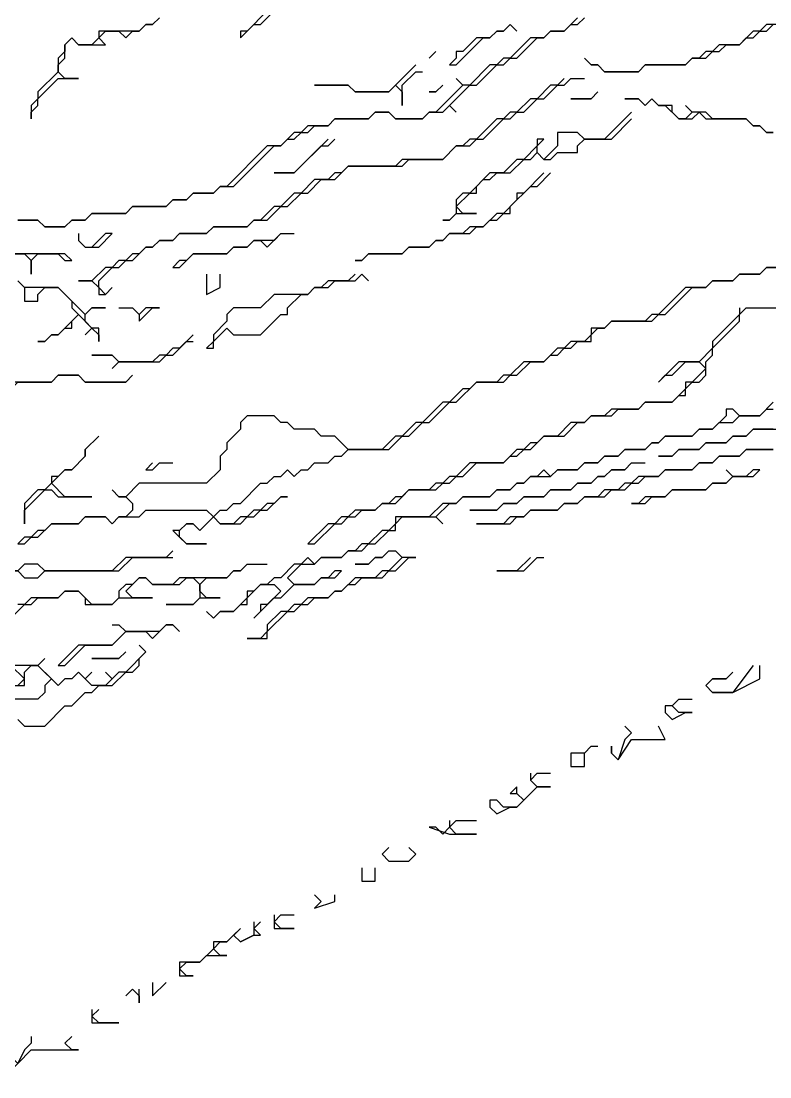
# Model space of a CAD drawing. Header units: metres. Extents: x 76363 to 76886, y 81203 to 81673.
# Drawn here: x 76617.2 to 76661.6, y 81259 to 81321.6 of the extents above; entities that cross this region are included whole.
import ezdxf

# ---------------------------------------------------------------- set-up
doc = ezdxf.new("R2010")
doc.units = ezdxf.units.M

msp = doc.modelspace()

# ---------------------------------------------------------------- linework, layer by layer
for points in [[(76631.8, 81322.2, 200.215), (76630.6, 81321, 200.155), (76630.2, 81321, 200.17), (76630.2, 81320.6, 200.15), (76631, 81321.4, 200.15), (76631.4, 81321.4, 200.11), (76632.6, 81322.6, 200.27)], [(76650.2, 81321.8, 199.99), (76649.4, 81321, 199.88), (76648.6, 81321, 199.955), (76648.2, 81320.6, 199.93), (76647.4, 81320.6, 200.1), (76646.2, 81319.4, 200.655), (76645.8, 81319.4, 200.697), (76645.4, 81319, 200.79), (76645, 81319, 200.72), (76643.8, 81317.8, 200.938), (76643.4, 81317.8, 200.94), (76643, 81318.2, 200.64), (76643.4, 81317.8, 200.94), (76641.8, 81316.2, 201.04), (76641.4, 81316.2, 200.995), (76641, 81315.8, 200.9), (76639.4, 81315.8, 200.567), (76639, 81316.2, 200.567), (76638.2, 81316.2, 200.58), (76637.8, 81315.8, 200.64), (76635.8, 81315.8, 200.6), (76635.4, 81315.4, 200.44), (76634.2, 81315.4, 200.37), (76633.8, 81315, 200.43), (76633.4, 81315, 200.43), (76632.6, 81314.2, 200.47), (76631.8, 81314.2, 200.48), (76629.4, 81311.8, 200.3), (76629, 81311.8, 200.305), (76628.6, 81311.4, 200.29), (76627.4, 81311.4, 200.29), (76627, 81311, 200.275), (76626.2, 81311, 200.395), (76625.8, 81310.6, 200.34), (76623.8, 81310.6, 200.42), (76623.4, 81310.2, 200.49), (76621.4, 81310.2, 200.375), (76621, 81309.8, 200.25), (76620.2, 81309.8, 200.247), (76619.8, 81309.4, 200.31), (76618.6, 81309.4, 200.21), (76618.2, 81309.8, 200.175), (76617, 81309.8, 200.03)], [(76617, 81309.8, 200.03), (76618.2, 81309.8, 200.175), (76618.6, 81309.4, 200.21), (76619.8, 81309.4, 200.31), (76620.2, 81309.8, 200.247), (76621, 81309.8, 200.25), (76621.4, 81310.2, 200.375), (76623.4, 81310.2, 200.49), (76623.8, 81310.6, 200.42), (76625.8, 81310.6, 200.34), (76626.2, 81311, 200.395), (76627, 81311, 200.275), (76627.4, 81311.4, 200.29), (76628.6, 81311.4, 200.29), (76629, 81311.8, 200.305), (76629.8, 81311.8, 200.335), (76632.2, 81314.2, 200.48), (76632.6, 81314.2, 200.47), (76633, 81314.6, 200.51), (76633.4, 81314.6, 200.415), (76633.8, 81315, 200.43), (76634.2, 81315, 200.35), (76634.6, 81315.4, 200.365), (76635.4, 81315.4, 200.44), (76635.8, 81315.8, 200.6), (76637.8, 81315.8, 200.64), (76638.2, 81316.2, 200.58), (76639, 81316.2, 200.567), (76639.4, 81315.8, 200.567), (76641, 81315.8, 200.9), (76641.4, 81316.2, 200.995), (76642.2, 81316.2, 200.95), (76642.6, 81316.6, 200.96), (76643, 81316.2, 200.326), (76642.6, 81316.6, 200.96), (76643.8, 81317.8, 200.938), (76644.2, 81317.8, 200.743), (76645.4, 81319, 200.79), (76645.8, 81319, 200.71), (76646.2, 81319.4, 200.655), (76646.6, 81319.4, 200.43), (76647.8, 81320.6, 200.05), (76648.2, 81320.6, 199.93), (76648.6, 81321, 199.955), (76649.4, 81321, 199.88), (76649.8, 81321.4, 199.935), (76650.2, 81321.4, 199.89), (76650.6, 81321.8, 199.98)], [(76625.4, 81321.8, 200.7), (76625, 81321.4, 200.437), (76624.6, 81321.4, 200.56), (76624.2, 81321, 200.38), (76621.8, 81321, 200.963), (76621.8, 81320.6, 200.79), (76621.4, 81320.2, 200.71), (76620.6, 81320.2, 200.777), (76620.2, 81320.6, 201.14), (76619.8, 81320.2, 200.94), (76619.8, 81319.8, 200.765), (76619.4, 81319.4, 200.8), (76619.4, 81318.6, 200.49), (76618.2, 81317.4, 200.418), (76618.2, 81317, 200.3), (76617.8, 81316.6, 200.3), (76617.8, 81315.8, 200.21), (76617.8, 81316.2, 200.28), (76618.2, 81316.6, 200.25), (76618.2, 81317, 200.3), (76619.4, 81318.2, 200.43), (76620.6, 81318.2, 200.31), (76619.8, 81318.2, 200.353), (76619.4, 81318.6, 200.49), (76619.4, 81319, 200.58), (76619.8, 81319.4, 200.59), (76619.8, 81320.2, 200.94), (76620.2, 81320.6, 201.14), (76620.6, 81320.2, 200.777), (76622.2, 81320.2, 200.55), (76621.8, 81320.6, 200.79), (76622.2, 81321, 200.91), (76623, 81321, 200.77), (76623.4, 81320.6, 200.38), (76623.8, 81321, 200.54), (76624.2, 81321, 200.38), (76624.6, 81321.4, 200.56), (76625, 81321.4, 200.437), (76625.4, 81321.8, 200.7)], [(76646.2, 81321.4, 199.985), (76645.8, 81321, 199.97), (76645.4, 81321, 200), (76645, 81320.6, 200.02), (76644.2, 81320.6, 200.11), (76643.4, 81319.8, 200.11), (76643, 81319.8, 200.08), (76643, 81319.4, 200.157), (76642.6, 81319, 200.27), (76643, 81319, 200.305), (76644.6, 81320.6, 200.1), (76645, 81320.6, 200.02), (76645.4, 81321, 200), (76645.8, 81321, 199.97), (76646.2, 81321.4, 199.985), (76646.6, 81321, 200.075)], [(76663.4, 81321.4, 195.36), (76661.4, 81321.4, 195.828), (76661, 81321, 195.454), (76660.6, 81321, 195.502), (76659.8, 81320.2, 194.674), (76658.6, 81320.2, 194.777), (76658.2, 81319.8, 194.441), (76657.8, 81319.8, 194.61), (76657.4, 81319.4, 194.107), (76657, 81319.4, 194.16), (76656.6, 81319, 193.554), (76654.2, 81319, 193.997), (76653.8, 81318.6, 193.498), (76651.8, 81318.6, 194.13), (76651.4, 81319, 195.172), (76651, 81319, 195.048), (76650.6, 81319.4, 196.26), (76651, 81319, 195.048), (76651.4, 81319, 195.172), (76651.8, 81318.6, 194.13), (76653.8, 81318.6, 193.498), (76654.2, 81319, 193.997), (76656.6, 81319, 193.554), (76657, 81319.4, 194.16), (76657.8, 81319.4, 194.03), (76658.2, 81319.8, 194.441), (76658.6, 81319.8, 194.223), (76659, 81320.2, 194.805), (76659.8, 81320.2, 194.674), (76660.2, 81320.6, 195.207), (76660.6, 81320.6, 194.88), (76661, 81321, 195.454), (76661.4, 81321, 195.146), (76661.8, 81321.4, 195.508)], [(76641.8, 81319.8, 200.155), (76641.4, 81319.4, 200.14)], [(76640.6, 81319, 200.16), (76639, 81317.4, 200.25), (76637, 81317.4, 200.22), (76636.6, 81317.8, 200.24), (76634.6, 81317.8, 200.167), (76636.6, 81317.8, 200.24), (76637, 81317.4, 200.22), (76639, 81317.4, 200.25), (76639.4, 81317.8, 200.23), (76639.8, 81317.4, 200.285), (76639.8, 81316.6, 200.4), (76639.8, 81317.8, 200.22), (76640.6, 81318.6, 200.18), (76641, 81318.6, 200.18)], [(76649.4, 81318.2, 194.289), (76649, 81317.8, 193.874), (76648.6, 81317.8, 194.437), (76647.8, 81317, 193.509), (76647.4, 81317, 194.213), (76646.6, 81316.2, 193.517), (76646.2, 81316.2, 194.199), (76645.8, 81315.8, 193.74), (76645.4, 81315.8, 194.456), (76644.2, 81314.6, 193.909), (76643.8, 81314.6, 194.565), (76643.4, 81314.2, 194.134), (76643, 81314.2, 194.657), (76642.2, 81313.4, 193.728), (76639.8, 81313.4, 194.785), (76639.4, 81313, 194.118), (76636.6, 81313, 195.314), (76636.2, 81312.6, 194.03), (76635.8, 81312.6, 194.765), (76635.4, 81312.2, 194.365), (76634.6, 81312.2, 195.218), (76633.8, 81311.4, 194.161), (76633.4, 81311.4, 195.19), (76632.6, 81310.6, 194.11), (76632.2, 81310.6, 194.647), (76631.4, 81309.8, 193.938), (76631, 81309.8, 194.492), (76630.6, 81309.4, 193.698), (76628.6, 81309.4, 195.234), (76628.2, 81309, 194.417), (76626.6, 81309, 195.823), (76626.2, 81308.6, 194.89), (76625.4, 81308.6, 195.67), (76625, 81308.2, 195.094), (76624.6, 81308.2, 195.531), (76624.2, 81307.8, 194.9), (76623.8, 81307.8, 195.282), (76623.4, 81307.4, 195.007), (76623, 81307.4, 195.349), (76622.6, 81307, 195.045), (76622.2, 81307, 195.352), (76621.4, 81306.2, 194.15), (76620.6, 81306.2, 194.048), (76621.4, 81306.2, 194.15), (76621.8, 81305.8, 193.56), (76621.8, 81305.4, 193.27), (76622.2, 81305.4, 193.437), (76622.6, 81305.8, 193.707), (76622.2, 81305.4, 193.437), (76621.8, 81305.8, 193.56), (76621.8, 81306.2, 193.9), (76622.6, 81307, 195.045), (76623, 81307, 194.637), (76623.4, 81307.4, 195.007), (76623.8, 81307.4, 194.568), (76624.6, 81308.2, 195.531), (76625, 81308.2, 195.094), (76625.4, 81308.6, 195.67), (76626.2, 81308.6, 194.89), (76626.6, 81309, 195.823), (76628.2, 81309, 194.417), (76628.6, 81309.4, 195.234), (76630.6, 81309.4, 193.698), (76631, 81309.8, 194.492), (76631.8, 81309.8, 193.45), (76632.6, 81310.6, 194.11), (76633, 81310.6, 193.712), (76633.8, 81311.4, 194.161), (76634.2, 81311.4, 194.065), (76635, 81312.2, 194.884), (76635.8, 81312.2, 193.908), (76636.6, 81313, 195.314), (76639.8, 81313, 193.783), (76640.2, 81313.4, 194.205), (76642.2, 81313.4, 193.728), (76643, 81314.2, 194.657), (76643.8, 81314.2, 193.76), (76644.2, 81314.6, 193.909), (76644.6, 81314.6, 193.443), (76645.8, 81315.8, 193.74), (76646.2, 81315.8, 193.388), (76646.6, 81316.2, 193.517), (76647, 81316.2, 193.098), (76647.8, 81317, 193.509), (76648.2, 81317, 192.944), (76649, 81317.8, 193.874), (76649.4, 81317.8, 193.588), (76649.8, 81318.2, 194.137), (76650.6, 81318.2, 193.845)], [(76641.8, 81318.6, 200.278)], [(76642.2, 81317.8, 200.68), (76641.8, 81317.4, 200.82), (76641.4, 81317.4, 200.775), (76641.8, 81317.4, 200.82)], [(76651.4, 81317.4, 193.14), (76651, 81317, 192.91), (76649.8, 81317, 192.95), (76651, 81317, 192.91)], [(76661.8, 81315, 190.76), (76661.4, 81315, 190.783), (76661, 81315.4, 190.93), (76660.6, 81315.4, 190.85), (76660.2, 81315.8, 191.14), (76658.2, 81315.8, 191.145), (76657.8, 81316.2, 191.434), (76657, 81316.2, 191.4), (76656.6, 81316.6, 191.71), (76657, 81316.2, 191.4), (76656.6, 81315.8, 191.23), (76656.2, 81315.8, 191.235), (76655.8, 81316.2, 191.365), (76655.8, 81316.6, 191.62), (76655, 81316.6, 191.437), (76654.6, 81317, 191.715), (76654.2, 81316.6, 191.505), (76653.8, 81317, 191.87), (76653, 81317, 192.086), (76653.8, 81317, 191.87), (76654.2, 81316.6, 191.505), (76654.6, 81317, 191.715), (76655, 81316.6, 191.437), (76655.4, 81316.6, 191.545), (76656.2, 81315.8, 191.235), (76657, 81315.8, 191.27), (76657.4, 81316.2, 191.395), (76657.8, 81315.8, 191.19), (76660.2, 81315.8, 191.14), (76660.6, 81315.4, 190.85), (76661, 81315.4, 190.93), (76661.4, 81315, 190.783), (76661.8, 81315, 190.76)], [(76653.4, 81316.2, 191.485), (76651.8, 81314.6, 191.045), (76650.6, 81314.6, 191.24), (76650.2, 81315, 191.45), (76649, 81315, 191.54), (76649, 81314.2, 191.227), (76648.2, 81313.4, 191.19), (76647.8, 81313.8, 191.44), (76647.8, 81314.2, 191.587), (76648.2, 81314.6, 191.63), (76647.8, 81314.6, 191.865), (76647.8, 81314.2, 191.587), (76647, 81313.4, 191.505), (76646.6, 81313.4, 191.58), (76645.8, 81312.6, 191.424), (76645, 81312.6, 191.703), (76643.8, 81311.4, 191.51), (76643.4, 81311.4, 191.62), (76643, 81311, 191.487), (76643, 81310.2, 191.03), (76642.6, 81309.8, 190.88), (76642.2, 81309.8, 190.98), (76642.6, 81309.8, 190.88), (76643, 81310.2, 191.03), (76644.2, 81310.2, 190.95), (76643.4, 81310.2, 190.99), (76643, 81310.6, 191.165), (76643.8, 81311.4, 191.51), (76644.2, 81311.4, 191.27), (76644.2, 81311.8, 191.485), (76644.6, 81312.2, 191.637), (76645, 81312.2, 191.54), (76645.4, 81312.6, 191.545), (76646.2, 81312.6, 191.275), (76647, 81313.4, 191.505), (76647.4, 81313.4, 191.345), (76647.8, 81313.8, 191.44), (76648.2, 81313.4, 191.19), (76648.6, 81313.4, 191.12), (76649, 81313.8, 190.97), (76650.2, 81313.8, 190.9), (76650.2, 81314.2, 190.99), (76650.6, 81314.6, 191.24), (76652.2, 81314.6, 190.92), (76653.4, 81315.8, 191.253)], [(76635.4, 81314.6, 199.74), (76633.4, 81312.6, 197.891), (76632.2, 81312.6, 199.22), (76633.4, 81312.6, 197.891), (76635, 81314.2, 199.508), (76635.4, 81314.2, 199.286), (76635.8, 81314.6, 199.791)], [(76648.2, 81312.6, 190.925), (76647, 81311.4, 190.81), (76646.6, 81311.4, 190.88), (76646.6, 81311, 190.745), (76645.8, 81310.2, 190.623), (76645.4, 81310.2, 190.715), (76644.6, 81309.4, 190.417), (76643.8, 81309.4, 190.522), (76643.4, 81309, 190.33), (76642.6, 81309, 190.405), (76642.2, 81308.6, 190.1), (76641.8, 81308.6, 190.2), (76641.4, 81308.2, 189.915), (76640.2, 81308.2, 190.075), (76639.8, 81307.8, 189.91), (76637.8, 81307.8, 190.275), (76637.4, 81307.4, 189.99), (76637, 81307.4, 190.12), (76637.4, 81307.4, 189.99), (76637.8, 81307.8, 190.275), (76639.8, 81307.8, 189.91), (76640.2, 81308.2, 190.075), (76641.4, 81308.2, 189.915), (76641.8, 81308.6, 190.2), (76642.2, 81308.6, 190.1), (76642.6, 81309, 190.405), (76643.8, 81309, 190.29), (76644.2, 81309.4, 190.513), (76644.6, 81309.4, 190.417), (76645, 81309.8, 190.51), (76645.4, 81309.8, 190.47), (76645.8, 81310.2, 190.623), (76646.2, 81310.2, 190.6), (76646.2, 81310.6, 190.65), (76647.4, 81311.8, 190.86), (76647.8, 81311.8, 190.817), (76648.6, 81312.6, 190.885)], [(76620.6, 81309, 199.903), (76620.6, 81308.6, 199.425), (76621, 81308.2, 198.613), (76621.8, 81308.2, 198.35), (76622.6, 81309, 199.197), (76622.2, 81309, 198.998), (76621.4, 81308.2, 198.543)], [(76632.6, 81309, 192.483), (76632.2, 81308.6, 192.237), (76631, 81308.6, 192.57), (76630.6, 81308.2, 192.29), (76629.8, 81308.2, 192.74), (76629.4, 81307.8, 192.417), (76627.4, 81307.8, 193.202), (76627, 81307.4, 193.088), (76626.6, 81307.4, 193.24), (76626.2, 81307, 193.07), (76626.6, 81307, 192.87), (76627.4, 81307.8, 193.202), (76629.4, 81307.8, 192.417), (76629.8, 81308.2, 192.74), (76630.6, 81308.2, 192.29), (76631, 81308.6, 192.57), (76631.4, 81308.6, 192.53), (76631.8, 81308.2, 191.986), (76632.6, 81309, 192.483), (76633.4, 81309, 192.373)], [(76615.8, 81308.2, 197.376), (76615.8, 81307.8, 196.137), (76617.4, 81307.8, 195.818), (76617.8, 81307.4, 194.954), (76617.8, 81306.6, 193.775), (76617.8, 81307.4, 194.954), (76618.2, 81307.8, 196.564), (76619.4, 81307.8, 196.502), (76619.8, 81307.4, 195.93), (76620.2, 81307.4, 196.298), (76619.8, 81307.8, 196.868), (76616.2, 81307.8, 195.975)], [(76662.6, 81307, 190.48), (76661.4, 81307, 190.403), (76661, 81306.6, 190.39), (76659.8, 81306.6, 190.47), (76659.4, 81306.2, 190.37), (76658.2, 81306.2, 190.38), (76657.8, 81305.8, 190.445), (76656.6, 81305.8, 190.52), (76655, 81304.2, 190.53), (76654.6, 81304.2, 190.61), (76654.2, 81303.8, 190.6), (76652.2, 81303.8, 190.6), (76651.8, 81303.4, 190.545), (76651, 81303.4, 190.517), (76651, 81303, 190.42), (76650.6, 81302.6, 190.365), (76649.8, 81302.6, 190.32), (76649.4, 81302.2, 190.24), (76649, 81302.2, 190.16), (76648.2, 81301.4, 189.947), (76647, 81301.4, 190.075), (76646.2, 81300.6, 190.017), (76645.8, 81300.6, 190.06), (76645.4, 81300.2, 190.08), (76644.2, 81300.2, 190.125), (76643.8, 81299.8, 190.07), (76643.4, 81299.8, 190), (76642.6, 81299, 189.89), (76642.2, 81299, 189.89), (76641, 81297.8, 189.76), (76640.6, 81297.8, 189.765), (76639.8, 81297, 189.737), (76639.4, 81297, 189.733), (76638.6, 81296.2, 189.665), (76636.6, 81296.2, 189.555), (76635.8, 81297, 189.515), (76635, 81297, 189.52), (76634.6, 81297.4, 189.46), (76633.4, 81297.4, 189.39), (76633, 81297.8, 189.41), (76632.6, 81297.8, 189.41), (76632.2, 81298.2, 189.39), (76630.6, 81298.2, 189.355), (76630.2, 81297.8, 189.34), (76630.2, 81297.4, 189.373), (76629.4, 81296.6, 189.45), (76629.4, 81296.2, 189.54), (76629, 81295.8, 189.56), (76629, 81295, 189.738), (76628.2, 81294.2, 189.76), (76624.2, 81294.2, 189.43), (76623.4, 81293.4, 189.4), (76623, 81293.4, 189.4), (76622.6, 81293.8, 189.42), (76623, 81293.4, 189.4), (76623.4, 81293.4, 189.4), (76623.8, 81293, 189.46), (76623.8, 81292.6, 189.665), (76623.4, 81292.2, 189.615), (76623, 81292.2, 189.65), (76622.6, 81291.8, 189.64), (76622.2, 81292.2, 189.58), (76621, 81292.2, 189.71), (76620.6, 81291.8, 189.8), (76619, 81291.8, 189.96), (76618.6, 81291.4, 189.94), (76618.2, 81291.4, 189.795), (76617.8, 81291, 189.65), (76617.4, 81291, 189.54), (76617, 81290.6, 189.53)], [(76617, 81290.6, 189.53), (76617.4, 81290.6, 189.53), (76617.8, 81291, 189.65), (76618.2, 81291, 189.577), (76619, 81291.8, 189.96), (76620.6, 81291.8, 189.8), (76621, 81292.2, 189.71), (76622.2, 81292.2, 189.58), (76622.6, 81291.8, 189.64), (76623, 81292.2, 189.65), (76624.2, 81292.2, 189.955), (76624.6, 81292.6, 190.05), (76628.2, 81292.6, 190.11), (76628.6, 81292.2, 190.02), (76627.8, 81291.4, 189.56), (76627.4, 81291.8, 189.775), (76627, 81291.8, 189.62), (76626.6, 81291.4, 188.917), (76626.2, 81291.4, 188.626), (76627, 81290.6, 187.41), (76628.2, 81290.6, 187.296), (76627, 81290.6, 187.41), (76626.6, 81291, 188.248), (76626.6, 81291.4, 188.917), (76627, 81291.8, 189.62), (76627.4, 81291.8, 189.775), (76627.8, 81291.4, 189.56), (76628.6, 81292.2, 190.02), (76629, 81291.8, 189.77), (76630.2, 81291.8, 189.587), (76630.6, 81292.2, 189.752), (76631, 81292.2, 189.412), (76631.4, 81292.6, 189.587), (76631.8, 81292.6, 189.295), (76632.6, 81293.4, 189.456), (76633, 81293.4, 189.07), (76632.6, 81293.4, 189.456), (76632.2, 81293, 189.327), (76631.8, 81293, 189.66), (76631.4, 81292.6, 189.587), (76631, 81292.6, 189.734), (76630.6, 81292.2, 189.752), (76630.2, 81292.2, 189.838), (76629.8, 81291.8, 189.663), (76629, 81291.8, 189.77), (76628.6, 81292.2, 190.02), (76629, 81292.6, 190.265), (76629.4, 81292.6, 190.38), (76629.8, 81293, 190.513), (76630.2, 81293, 190.42), (76631.4, 81294.2, 190.787), (76631.8, 81294.2, 190.63), (76632.2, 81294.6, 190.57), (76632.6, 81294.6, 190.49), (76633, 81295, 190.36), (76633.4, 81294.6, 190.257), (76633.8, 81295, 190.35), (76634.2, 81295, 190.27), (76634.6, 81295.4, 190.178), (76635.4, 81295.4, 189.945), (76635.8, 81295.8, 189.84), (76636.2, 81295.8, 189.655), (76636.6, 81296.2, 189.555), (76639, 81296.2, 189.697), (76639.8, 81297, 189.737), (76640.2, 81297, 189.695), (76641, 81297.8, 189.76), (76641.4, 81297.8, 189.73), (76642.6, 81299, 189.89), (76643, 81299, 189.805), (76644.2, 81300.2, 190.125), (76645.8, 81300.2, 190), (76646.2, 81300.6, 190.017), (76646.6, 81300.6, 189.997), (76647.4, 81301.4, 190.05), (76648.2, 81301.4, 189.947), (76648.6, 81301.8, 190.063), (76649, 81301.8, 190.065), (76649.4, 81302.2, 190.24), (76649.8, 81302.2, 190.31), (76650.2, 81302.6, 190.403), (76651, 81302.6, 190.285), (76651, 81303, 190.42), (76651.4, 81303.4, 190.58), (76651.8, 81303.4, 190.545), (76652.2, 81303.8, 190.6), (76654.6, 81303.8, 190.56), (76655, 81304.2, 190.53), (76655.4, 81304.2, 190.535), (76657, 81305.8, 190.52), (76657.8, 81305.8, 190.445), (76658.2, 81306.2, 190.38), (76659.4, 81306.2, 190.37), (76659.8, 81306.6, 190.47), (76661, 81306.6, 190.39), (76661.4, 81307, 190.403), (76663, 81307, 190.47)], [(76617, 81306.2, 193.432), (76617.4, 81305.8, 192.84), (76617.4, 81305, 192.23), (76618.2, 81305, 192.136), (76618.2, 81305.4, 192.44), (76618.6, 81305.8, 193.23), (76619.4, 81305.8, 193.063), (76620.2, 81305, 192.038), (76620.2, 81304.6, 191.625), (76620.6, 81304.2, 191.57), (76619.4, 81303, 190.857), (76619, 81303, 190.91), (76618.6, 81302.6, 190.66), (76618.2, 81302.6, 190.66), (76618.6, 81302.6, 190.66), (76619, 81303, 190.91), (76619.4, 81303, 190.857), (76619.8, 81303.4, 191.027), (76620.2, 81303.4, 191.115), (76620.2, 81303.8, 191.17), (76620.6, 81304.2, 191.57), (76621.4, 81303.4, 191.353), (76621, 81303, 190.92), (76621.4, 81303.4, 191.353), (76621.8, 81303, 191.165), (76621.8, 81302.6, 190.925), (76621.8, 81303.4, 191.507), (76621.4, 81303.4, 191.353), (76621, 81303.8, 191.473), (76621, 81304.2, 191.697), (76621.4, 81304.6, 192.298), (76622.2, 81304.6, 192.707), (76621.4, 81304.6, 192.298), (76621, 81304.2, 191.697), (76619.4, 81305.8, 193.063), (76617.4, 81305.8, 192.84), (76617, 81306.2, 193.432)], [(76637, 81306.6, 189.78), (76636.6, 81306.2, 189.655), (76635.4, 81306.2, 189.85), (76635, 81305.8, 189.675), (76634.6, 81305.8, 189.75), (76634.2, 81305.4, 189.548), (76632.2, 81305.4, 189.947), (76631.4, 81304.6, 189.663), (76629.8, 81304.6, 190.06), (76629.4, 81304.2, 190.008), (76629.4, 81303.8, 189.76), (76628.6, 81303, 189.73), (76628.6, 81302.6, 189.52), (76628.2, 81302.2, 189.575), (76628.6, 81302.2, 189.47), (76628.6, 81302.6, 189.52), (76629.4, 81303.4, 189.67), (76629.8, 81303, 189.5), (76631.4, 81303, 189.26), (76632.6, 81304.2, 189.345), (76633, 81304.2, 189.31), (76633, 81304.6, 189.4), (76633.8, 81305.4, 189.58), (76634.2, 81305.4, 189.548), (76634.6, 81305.8, 189.75), (76635.4, 81305.8, 189.68), (76635.8, 81306.2, 189.73), (76637, 81306.2, 189.575), (76637.4, 81306.6, 189.7), (76637.8, 81306.2, 189.605), (76637.4, 81306.6, 189.7)], [(76628.2, 81306.6, 192.015), (76628.2, 81305.4, 191.373), (76629, 81305.8, 191.232), (76629, 81306.6, 191.72)], [(76623, 81304.6, 192.628), (76623.8, 81304.6, 192.523), (76624.2, 81304.2, 191.94), (76624.2, 81303.8, 191.58), (76625, 81304.6, 192.11), (76625.4, 81304.6, 191.984), (76624.6, 81304.6, 192.25), (76624.2, 81304.2, 191.94), (76623.8, 81304.6, 192.523)], [(76659.8, 81304.6, 186.612), (76659.8, 81304.2, 185.826), (76658.2, 81302.6, 185.005), (76658.2, 81302.2, 184.306), (76657.4, 81301.4, 184.09), (76656.2, 81301.4, 185.248), (76655, 81300.2, 184.076), (76655.4, 81300.6, 184.328), (76655.8, 81300.6, 183.873), (76656.6, 81301.4, 184.81), (76657.4, 81301.4, 184.09), (76657.8, 81301, 183.107), (76657, 81300.2, 182.446), (76656.6, 81300.2, 182.722), (76656.6, 81299.8, 182.168), (76655.8, 81299, 181.66), (76654.2, 81299, 182.417), (76653.8, 81298.6, 182.003), (76652.2, 81298.6, 182.527), (76651.8, 81298.2, 182.238), (76651, 81298.2, 182.465), (76650.6, 81297.8, 181.996), (76649.8, 81297.8, 182.207), (76649, 81297, 181.6), (76648.2, 81297, 182.012), (76647.8, 81296.6, 181.522), (76647.4, 81296.6, 181.894), (76647, 81296.2, 181.49), (76646.6, 81296.2, 181.846), (76645.8, 81295.4, 181.25), (76643.8, 81295.4, 182.01), (76643, 81294.6, 181.358), (76642.6, 81294.6, 181.603), (76642.2, 81294.2, 181.304), (76641.8, 81294.2, 181.802), (76641.4, 81293.8, 181.312), (76640.2, 81293.8, 182.235), (76639.8, 81293.4, 181.413), (76639.4, 81293.4, 181.813), (76639, 81293, 181.417), (76638.6, 81293, 182.117), (76638.2, 81292.6, 181.397), (76637, 81292.6, 182.224), (76636.6, 81292.2, 181.643), (76636.2, 81292.2, 182.237), (76635.8, 81291.8, 181.569), (76635.4, 81291.8, 182.022), (76634.2, 81290.6, 180.992), (76634.6, 81290.6, 180.66), (76635.8, 81291.8, 181.569), (76636.2, 81291.8, 181.336), (76636.6, 81292.2, 181.643), (76637, 81292.2, 181.313), (76637.4, 81292.6, 181.96), (76638.2, 81292.6, 181.397), (76638.6, 81293, 182.117), (76639.4, 81293, 181.012), (76640.2, 81293.8, 182.235), (76641.8, 81293.8, 180.936), (76642.2, 81294.2, 181.304), (76642.6, 81294.2, 181.108), (76643, 81294.6, 181.358), (76643.4, 81294.6, 181.153), (76644.2, 81295.4, 181.74), (76645.8, 81295.4, 181.25), (76646.2, 81295.8, 181.6), (76646.6, 81295.8, 181.384), (76647, 81296.2, 181.49), (76647.4, 81296.2, 181.22), (76648.2, 81297, 182.012), (76649.4, 81297, 181.38), (76650.2, 81297.8, 182.123), (76650.6, 81297.8, 181.996), (76651, 81298.2, 182.465), (76652.2, 81298.2, 181.913), (76652.6, 81298.6, 182.31), (76653.8, 81298.6, 182.003), (76654.2, 81299, 182.417), (76655.8, 81299, 181.66), (76656.2, 81299.4, 181.932), (76656.6, 81299.4, 181.612), (76656.6, 81299.8, 182.168), (76657, 81300.2, 182.446), (76657.4, 81300.2, 182.382), (76657.8, 81300.6, 182.753), (76657.8, 81301.4, 183.488), (76658.2, 81301.8, 183.637), (76658.2, 81302.2, 184.306), (76659.8, 81303.8, 185.296), (76659.8, 81304.2, 185.826), (76660.2, 81304.6, 186.435), (76663.8, 81304.6, 185.998)], [(76627.4, 81303, 190.113), (76626.6, 81302.2, 189.89), (76626.2, 81302.2, 189.983), (76625.8, 81301.8, 189.8), (76625.4, 81301.8, 189.953), (76625, 81301.4, 189.83), (76623, 81301.4, 189.98), (76622.6, 81301.8, 190.54), (76621.4, 81301.8, 190.51), (76622.6, 81301.8, 190.54), (76623, 81301.4, 189.98), (76622.6, 81301, 189.935), (76623, 81301.4, 189.98), (76625.4, 81301.4, 189.63), (76625.8, 81301.8, 189.8), (76626.2, 81301.8, 189.645), (76627, 81302.6, 189.97), (76627.4, 81302.6, 189.84)], [(76615, 81300.6, 189.48), (76615.8, 81300.6, 189.51), (76616.6, 81299.8, 189.297), (76617, 81300.2, 189.45), (76619, 81300.2, 189.49), (76619.4, 81300.6, 189.65), (76620.6, 81300.6, 189.78), (76621, 81300.2, 189.51), (76623.4, 81300.2, 189.367), (76623.8, 81300.6, 189.433), (76623.4, 81300.2, 189.367), (76621, 81300.2, 189.51), (76620.6, 81300.6, 189.78), (76619.4, 81300.6, 189.65), (76619, 81300.2, 189.49), (76616.2, 81300.2, 189.42), (76615.8, 81300.6, 189.51)], [(76661.8, 81299, 180.167), (76661, 81298.2, 179.75), (76659.8, 81298.2, 180.105), (76659.4, 81298.6, 180.43), (76659, 81298.6, 180.462), (76659, 81298.2, 180.167), (76658.2, 81297.4, 179.88), (76657.4, 81297.4, 180.017), (76657, 81297, 179.91), (76655.4, 81297, 180.1), (76655, 81296.6, 179.895), (76654.6, 81296.6, 180.05), (76654.2, 81296.2, 179.936), (76653, 81296.2, 180.12), (76652.6, 81295.8, 179.91), (76651.8, 81295.8, 180.06), (76651.4, 81295.4, 179.855), (76650.6, 81295.4, 180.01), (76650.2, 81295, 179.8), (76649, 81295, 180.032), (76648.6, 81294.6, 179.79), (76648.2, 81295, 180.113), (76647.8, 81294.6, 179.962), (76647.4, 81294.6, 180.047), (76647, 81294.2, 179.775), (76646.6, 81294.2, 179.955), (76646.2, 81293.8, 179.817), (76645.4, 81293.8, 179.92), (76645, 81293.4, 179.83), (76643.4, 81293.4, 180.08), (76643, 81293, 179.815), (76642.2, 81293, 180.05), (76641.4, 81292.2, 179.97), (76639.4, 81292.2, 180.54), (76639.4, 81291.8, 180.233), (76639, 81291.4, 180.1), (76638.6, 81291.4, 180.312), (76637.8, 81290.6, 179.853), (76637.4, 81290.6, 179.933), (76637, 81290.2, 179.71), (76636.6, 81290.2, 179.983), (76636.2, 81289.8, 179.673), (76635, 81289.8, 179.957), (76634.6, 81289.4, 179.61), (76634.2, 81289.8, 180.053), (76633.8, 81289.4, 179.86), (76633.4, 81289.4, 180.024), (76632.6, 81288.6, 179.7), (76632.2, 81288.6, 179.78), (76631.8, 81288.2, 179.645), (76631.4, 81288.2, 179.83), (76631, 81287.8, 179.705), (76630.6, 81287.8, 179.78), (76630.6, 81287.4, 179.61), (76629.8, 81286.6, 179.765), (76629, 81286.6, 179.89), (76628.6, 81286.2, 179.8), (76628.2, 81286.6, 179.997), (76628.6, 81286.2, 179.8), (76629, 81286.6, 179.89), (76629.8, 81286.6, 179.765), (76630.2, 81287, 179.67), (76630.6, 81287, 179.56), (76630.6, 81287.4, 179.61), (76631.4, 81288.2, 179.83), (76632.2, 81288.2, 179.47), (76632.6, 81287.8, 179.29), (76631.8, 81287, 179.51), (76631.4, 81287, 179.51), (76631.4, 81286.6, 179.5), (76631, 81286.2, 179.52), (76632.2, 81287.4, 179.38), (76632.6, 81287.4, 179.38), (76633.4, 81288.2, 179.33), (76634.6, 81288.2, 179.47), (76635, 81288.6, 179.5), (76635.8, 81288.6, 179.41), (76636.2, 81289, 179.395), (76635.8, 81289, 179.43), (76635.4, 81288.6, 179.42), (76635, 81288.6, 179.5), (76634.6, 81288.2, 179.47), (76633.4, 81288.2, 179.33), (76633, 81288.6, 179.43), (76633.8, 81289.4, 179.86), (76634.6, 81289.4, 179.61), (76635, 81289.8, 179.957), (76636.2, 81289.8, 179.673), (76636.6, 81290.2, 179.983), (76637.4, 81290.2, 179.56), (76637.8, 81290.6, 179.853), (76638.2, 81290.6, 179.64), (76639, 81291.4, 180.1), (76639.4, 81291.4, 179.98), (76639.4, 81291.8, 180.233), (76639.8, 81292.2, 180.43), (76641.8, 81292.2, 179.79), (76642.2, 81291.8, 179.575), (76641.8, 81292.2, 179.79), (76642.6, 81293, 180.03), (76643, 81293, 179.815), (76643.4, 81293.4, 180.08), (76645, 81293.4, 179.83), (76645.4, 81293.8, 179.92), (76646.2, 81293.8, 179.817), (76646.6, 81294.2, 179.955), (76647, 81294.2, 179.775), (76647.4, 81294.6, 180.047), (76648.6, 81294.6, 179.79), (76649, 81295, 180.032), (76650.2, 81295, 179.8), (76650.6, 81295.4, 180.01), (76651.4, 81295.4, 179.855), (76651.8, 81295.8, 180.06), (76652.6, 81295.8, 179.91), (76653, 81296.2, 180.12), (76654.2, 81296.2, 179.936), (76654.6, 81296.6, 180.05), (76655, 81296.6, 179.895), (76655.4, 81297, 180.1), (76657, 81297, 179.91), (76657.4, 81297.4, 180.017), (76658.2, 81297.4, 179.88), (76658.6, 81297.8, 180.077), (76659.4, 81297.8, 179.89), (76659.8, 81298.2, 180.105), (76661, 81298.2, 179.75), (76661.4, 81298.6, 180.027), (76661.8, 81298.6, 179.9)], [(76661.8, 81297.4, 179.49), (76660.6, 81297.4, 179.64), (76660.2, 81297, 179.7), (76659.4, 81297, 179.703), (76659, 81296.6, 179.725), (76657.8, 81296.6, 179.613), (76657.4, 81296.2, 179.67), (76656.2, 81296.2, 179.715), (76655.8, 81295.8, 179.665), (76655, 81295.8, 179.59), (76655.8, 81295.8, 179.665), (76656.2, 81296.2, 179.715), (76657.4, 81296.2, 179.67), (76657.8, 81296.6, 179.613), (76659, 81296.6, 179.725), (76659.4, 81297, 179.703), (76660.2, 81297, 179.7), (76660.6, 81297.4, 179.64), (76662.6, 81297.4, 179.4)], [(76621.8, 81297, 189.18), (76621, 81296.2, 189.19), (76621, 81295.8, 189.2), (76620.2, 81295, 189.175), (76619.8, 81295, 189.135), (76619.4, 81294.6, 189.16), (76619, 81294.6, 189.16), (76619, 81294.2, 189.14), (76618.6, 81293.8, 189.13), (76618.2, 81293.8, 189.13), (76617.4, 81293, 189.18), (76617.4, 81291.8, 189.35), (76617.4, 81292.6, 189.237), (76618.6, 81293.8, 189.13), (76619, 81293.8, 189.2), (76619.4, 81293.4, 189.305), (76621.4, 81293.4, 189.445), (76619.8, 81293.4, 189.41), (76619, 81294.2, 189.14), (76619.8, 81295, 189.135), (76620.2, 81295, 189.175), (76621, 81295.8, 189.2), (76621, 81296.2, 189.19)], [(76661.8, 81296.2, 179.947), (76660.2, 81296.2, 180.015), (76659.8, 81295.8, 180.26), (76658.6, 81295.8, 180.075), (76658.2, 81295.4, 180.25), (76657.4, 81295.4, 180.098), (76657, 81295, 180.24), (76655.4, 81295, 180.015), (76655, 81294.6, 180.15), (76653.8, 81294.6, 179.873), (76653.4, 81294.2, 180.1), (76653, 81294.2, 179.98), (76652.6, 81293.8, 180.045), (76651.8, 81293.8, 179.855), (76651.4, 81293.4, 179.92), (76650.6, 81293.4, 179.88), (76650.2, 81293, 179.945), (76649.4, 81293, 179.867), (76649, 81292.6, 179.97), (76647.4, 81292.6, 179.785), (76647, 81292.2, 179.95), (76646.2, 81292.2, 179.92), (76645.8, 81291.8, 179.91), (76644.2, 81291.8, 179.835), (76646.2, 81291.8, 179.98), (76646.6, 81292.2, 179.92), (76647, 81292.2, 179.95), (76647.4, 81292.6, 179.785), (76649, 81292.6, 179.97), (76649.4, 81293, 179.867), (76650.2, 81293, 179.945), (76650.6, 81293.4, 179.88), (76651.8, 81293.4, 180.03), (76652.2, 81293.8, 179.97), (76653, 81293.8, 180.2), (76653.4, 81294.2, 180.1), (76653.8, 81294.2, 180.175), (76654.2, 81294.6, 180), (76655, 81294.6, 180.15), (76655.4, 81295, 180.015), (76657, 81295, 180.24), (76657.4, 81295.4, 180.098), (76658.2, 81295.4, 180.25), (76658.6, 81295.8, 180.075), (76659.8, 81295.8, 180.26), (76660.2, 81296.2, 180.015), (76661.8, 81296.2, 179.947)], [(76625, 81295.4, 189.405), (76624.6, 81295, 189.39), (76625, 81295, 189.39), (76625.4, 81295.4, 189.4), (76626.2, 81295.4, 189.44)], [(76653.4, 81295.4, 179.58), (76653, 81295, 179.6), (76652.2, 81295, 179.647), (76651.8, 81294.6, 179.55), (76651.4, 81294.6, 179.55), (76651, 81294.2, 179.57), (76650.2, 81294.2, 179.57), (76649.8, 81293.8, 179.635), (76648.6, 81293.8, 179.603), (76648.2, 81293.4, 179.51), (76647, 81293.4, 179.563), (76646.6, 81293, 179.5), (76645.8, 81293, 179.54), (76645.4, 81292.6, 179.555), (76643.8, 81292.6, 179.57), (76645.4, 81292.6, 179.555), (76645.8, 81293, 179.54), (76646.6, 81293, 179.5), (76647, 81293.4, 179.563), (76648.2, 81293.4, 179.51), (76648.6, 81293.8, 179.603), (76649.8, 81293.8, 179.635), (76650.2, 81294.2, 179.57), (76651, 81294.2, 179.57), (76651.4, 81294.6, 179.55), (76651.8, 81294.6, 179.55), (76652.2, 81295, 179.647), (76653, 81295, 179.6), (76653.4, 81295.4, 179.58), (76654.2, 81295.4, 179.54)], [(76659, 81295, 180.54), (76659.4, 81294.6, 180.44), (76659, 81294.2, 180.19), (76658.2, 81294.2, 180.35), (76657.8, 81293.8, 180.203), (76655.8, 81293.8, 180.38), (76655.4, 81293.4, 180.2), (76654.2, 81293.4, 180.18), (76653.8, 81293, 180.182), (76653.4, 81293, 180.275), (76654.2, 81293, 180.09), (76654.6, 81293.4, 180.18), (76655.4, 81293.4, 180.2), (76655.8, 81293.8, 180.38), (76657.8, 81293.8, 180.203), (76658.2, 81294.2, 180.35), (76659, 81294.2, 180.19), (76659.4, 81294.6, 180.44), (76660.6, 81294.6, 180.13), (76661, 81295, 180.3), (76660.6, 81295, 180.34), (76660.2, 81294.6, 180.13), (76659.4, 81294.6, 180.44)], [(76626.2, 81290.2, 186.563), (76625.8, 81289.8, 186.166), (76623.4, 81289.8, 187.25), (76622.6, 81289, 185.865), (76618.6, 81289, 187.5), (76618.2, 81289.4, 188.17), (76617.4, 81289.4, 188.4), (76617, 81289, 188.027), (76616.6, 81289, 188.308), (76617, 81289, 188.027), (76617.4, 81288.6, 187.24), (76618.2, 81288.6, 186.828), (76618.6, 81289, 187.5), (76623, 81289, 186.04), (76623.8, 81289.8, 187.046), (76626.2, 81289.8, 185.848)], [(76639, 81290.2, 179.65), (76638.6, 81289.8, 179.54), (76638.2, 81289.8, 179.54), (76637.8, 81289.4, 179.44), (76637, 81289.4, 179.37), (76637.8, 81289.4, 179.44), (76638.2, 81289.8, 179.54), (76638.6, 81289.8, 179.54), (76639, 81290.2, 179.65), (76639.4, 81290.2, 179.68), (76639.8, 81289.8, 179.76), (76639, 81289, 179.845), (76638.6, 81289, 179.725), (76638.2, 81288.6, 179.755), (76637, 81288.6, 179.597), (76636.2, 81287.8, 179.84), (76635.8, 81287.8, 179.76), (76635.4, 81287.4, 179.865), (76634.2, 81287.4, 179.6), (76633.8, 81287, 179.81), (76633.4, 81287, 179.66), (76633, 81286.6, 179.76), (76632.6, 81286.6, 179.79), (76631.8, 81285.8, 179.845), (76631.8, 81285.4, 179.903), (76631.4, 81285, 179.85), (76630.6, 81285, 179.81), (76631.8, 81285, 179.96), (76631.8, 81285.4, 179.903), (76633, 81286.6, 179.76), (76633.4, 81286.6, 179.847), (76633.8, 81287, 179.81), (76634.2, 81287, 179.81), (76634.6, 81287.4, 179.67), (76635.4, 81287.4, 179.865), (76635.8, 81287.8, 179.76), (76636.2, 81287.8, 179.84), (76636.6, 81288.2, 179.78), (76637, 81288.2, 179.827), (76637.4, 81288.6, 179.65), (76638.6, 81288.6, 179.86), (76639, 81289, 179.845), (76639.4, 81289, 180.01), (76640.2, 81289.8, 179.87), (76640.6, 81289.8, 179.91), (76639.8, 81289.8, 179.76), (76639.4, 81290.2, 179.68)], [(76615.8, 81285.4, 181.975), (76617.4, 81287, 183.418), (76617.8, 81287, 182.929), (76618.2, 81287.4, 183.28), (76619.4, 81287.4, 182.525), (76619.8, 81287.8, 183.921), (76620.6, 81287.8, 183.202), (76621, 81287.4, 182.353), (76621, 81287, 181.713), (76622.6, 81287, 181.27), (76623, 81287.4, 181.692), (76625, 81287.4, 181.01), (76623.8, 81287.4, 181.47), (76623.4, 81287.8, 182.366), (76624.2, 81288.6, 183.75), (76624.6, 81288.6, 183.399), (76625, 81288.2, 182.06), (76626.6, 81288.2, 181.727), (76627, 81288.6, 182.05), (76627.4, 81288.6, 181.843), (76627.8, 81288.2, 181.11), (76627.8, 81287.4, 180.437), (76627.4, 81287, 180.193), (76625.8, 81287, 180.466), (76627.4, 81287, 180.193), (76627.8, 81287.4, 180.437), (76629, 81287.4, 180.185), (76628.2, 81287.4, 180.352), (76627.8, 81287.8, 180.75), (76627.8, 81288.2, 181.11), (76628.2, 81288.6, 181.625), (76629.4, 81288.6, 180.892), (76629.8, 81289, 181.118), (76630.2, 81289, 180.861), (76630.6, 81289.4, 181.73), (76631.8, 81289.4, 181.13)], [(76630.6, 81289.4, 181.73), (76630.2, 81289, 180.861), (76629.8, 81289, 181.118), (76629.4, 81288.6, 180.892), (76626.6, 81288.6, 182.31), (76626.2, 81288.2, 181.897), (76625, 81288.2, 182.06), (76624.6, 81288.6, 183.399), (76624.2, 81288.6, 183.75), (76623.8, 81288.2, 182.67), (76623.4, 81288.2, 183.289), (76623, 81287.8, 182.582), (76623, 81287.4, 181.692), (76622.6, 81287, 181.27), (76621.4, 81287, 181.758), (76620.6, 81287.8, 183.202), (76619.8, 81287.8, 183.921), (76619.4, 81287.4, 182.525), (76617.8, 81287.4, 184.034), (76617.4, 81287, 183.418), (76617, 81287, 183.738)], [(76647.4, 81289.8, 180.12), (76646.6, 81289, 180.01), (76645.4, 81289, 180.02), (76647, 81289, 179.93), (76647.8, 81289.8, 180.04), (76648.2, 81289.8, 179.96)], [(76622.6, 81285.8, 180.22), (76623, 81285.8, 180.127), (76623.4, 81285.4, 179.762), (76622.6, 81284.6, 179.555), (76620.6, 81284.6, 179.673), (76619.4, 81283.4, 179.39), (76619.8, 81283.4, 179.375), (76621, 81284.6, 179.647), (76622.6, 81284.6, 179.555), (76623.4, 81285.4, 179.762), (76624.6, 81285.4, 179.86), (76625, 81285, 179.715), (76625.8, 81285.8, 179.94), (76626.2, 81285.8, 179.917), (76626.6, 81285.4, 179.805), (76626.2, 81285.8, 179.917), (76625.8, 81285.8, 179.94), (76625.4, 81285.4, 179.85), (76623.4, 81285.4, 179.762), (76623, 81285.8, 180.127)], [(76617, 81280.2, 179.54), (76617.4, 81279.8, 179.705), (76618.6, 81279.8, 179.627), (76619.8, 81281, 179.595), (76620.2, 81281, 179.745), (76621, 81281.8, 179.7), (76621.4, 81281.8, 179.78), (76621.8, 81282.2, 179.72), (76622.6, 81282.2, 179.905), (76623.4, 81283, 179.67), (76623.8, 81283, 179.747), (76624.2, 81283.4, 179.84), (76624.2, 81283.8, 179.725), (76624.6, 81284.2, 179.73), (76624.2, 81284.6, 179.51), (76624.6, 81284.2, 179.73), (76623.4, 81283, 179.67), (76623, 81283, 179.67), (76622.6, 81282.6, 179.73), (76622.2, 81283, 179.52), (76622.6, 81282.6, 179.73), (76622.2, 81282.2, 179.867), (76621.4, 81282.2, 179.64), (76621, 81282.6, 179.585), (76621.4, 81283, 179.61), (76621, 81282.6, 179.585), (76620.6, 81283, 179.26), (76620.2, 81282.6, 179.2), (76619.8, 81282.6, 179.21), (76619.4, 81282.2, 179.09), (76618.2, 81283.4, 179.46), (76618.6, 81283.8, 179.72), (76618.2, 81283.4, 179.46), (76615.8, 81283.4, 179.905)], [(76623.4, 81284.2, 179.26), (76623, 81283.8, 179.33), (76621.4, 81283.8, 179.277), (76623, 81283.8, 179.33)], [(76615, 81282.2, 179.36), (76617.4, 81282.2, 179.13), (76617.4, 81283, 179.34), (76617.8, 81283.4, 179.48), (76618.2, 81283.4, 179.46), (76619, 81282.6, 179.055), (76618.6, 81282.2, 178.96), (76618.6, 81281.8, 178.95), (76618.2, 81281.4, 179.005), (76614.6, 81281.4, 179.245)], [(76616.6, 81283.4, 179.675), (76617.4, 81282.6, 179.14), (76617, 81282.2, 179.12)], [(76660.6, 81283.4, 180.095), (76659.4, 81281.8, 180.03), (76658.2, 81281.8, 180), (76657.8, 81282.2, 180.02), (76658.2, 81282.6, 180.065), (76659, 81282.6, 180.065), (76659.4, 81283, 180.08), (76659, 81282.6, 180.065), (76658.2, 81282.6, 180.065), (76657.8, 81282.2, 180.02), (76658.2, 81281.8, 180), (76659.4, 81281.8, 180.03), (76661, 81282.6, 179.98), (76661, 81283.4, 180.1)], [(76656.2, 81281.4, 180.03), (76655.8, 81281, 180.01), (76655.4, 81281, 180.01), (76655.4, 81280.6, 179.99), (76655.8, 81280.2, 180.055), (76656.6, 81280.6, 180.06), (76657, 81280.6, 180.095), (76656.2, 81280.6, 180.06), (76655.8, 81281, 180.01), (76656.2, 81281.4, 180.03), (76657, 81281.4, 180.02)], [(76653, 81279.8, 179.96), (76653.4, 81279.4, 179.985), (76653, 81279, 180.01), (76652.6, 81277.8, 179.955), (76652.2, 81278.2, 179.975), (76652.2, 81278.6, 179.99), (76652.2, 81278.2, 179.975), (76652.6, 81277.8, 179.955), (76653.4, 81279, 180.01), (76655.4, 81279, 180.01), (76655, 81279.8, 180.03)], [(76651, 81278.6, 179.96), (76650.6, 81278.2, 179.945), (76649.8, 81278.2, 179.98), (76649.8, 81277.4, 179.95), (76650.6, 81277.4, 179.91), (76650.6, 81278.2, 179.945), (76651, 81278.6, 179.96), (76651.4, 81278.6, 179.92)], [(76651.4, 81277.8, 179.965)], [(76647.4, 81277, 179.93), (76647.4, 81276.6, 179.92), (76647.8, 81276.2, 179.98), (76647, 81275.4, 179.95), (76646.6, 81275.8, 179.96), (76646.6, 81276.2, 179.945), (76646.2, 81275.8, 179.96), (76646.6, 81275.8, 179.96), (76647, 81275.4, 179.95), (76646.6, 81275, 179.927), (76645.8, 81275, 179.93), (76645.4, 81275.4, 179.95), (76645, 81275.4, 179.95), (76645, 81275, 179.93), (76645.4, 81274.6, 179.92), (76645.4, 81274.6, 179.92), (76646.2, 81275, 179.93), (76646.6, 81275, 179.927), (76647, 81275.4, 179.95), (76647.8, 81276.2, 179.98), (76648.6, 81276.2, 179.895), (76647.8, 81276.2, 179.98), (76647.4, 81276.6, 179.92), (76647.8, 81277, 179.935), (76648.6, 81277, 179.94)], [(76642.6, 81274.2, 179.835), (76642.6, 81273.8, 179.89), (76642.2, 81273.4, 179.875), (76641.8, 81273.8, 179.89), (76641.4, 81273.8, 179.89), (76642.6, 81273.4, 179.87), (76644.2, 81273.4, 179.87), (76643, 81273.4, 179.87), (76642.6, 81273.8, 179.89), (76643, 81274.2, 179.865), (76644.2, 81274.2, 179.9)], [(76639, 81272.6, 179.85), (76638.6, 81272.2, 179.87), (76639, 81271.8, 179.9), (76640.2, 81271.8, 179.89), (76640.6, 81272.2, 179.905), (76640.2, 81272.6, 179.863)], [(76637.4, 81271.4, 179.88), (76637.4, 81270.6, 179.84), (76638.2, 81270.6, 179.915), (76638.2, 81271.4, 179.875)], [(76634.6, 81269.8, 179.737), (76635, 81269.4, 179.79), (76634.6, 81269, 179.705), (76635.8, 81269.4, 179.795), (76635.8, 81269.8, 179.81)], [(76632.2, 81268.6, 179.7), (76632.2, 81267.8, 179.73), (76633.4, 81267.8, 179.735), (76632.6, 81267.8, 179.733), (76632.2, 81268.2, 179.715), (76632.6, 81268.6, 179.7), (76633.4, 81268.6, 179.69)], [(76631, 81268.2, 179.6), (76631, 81267.4, 179.65), (76630.2, 81267, 179.48), (76629.8, 81267.4, 179.5), (76630.2, 81267.8, 179.59), (76629.4, 81267, 179.48), (76628.6, 81267, 179.485), (76628.6, 81266.6, 179.46), (76627.8, 81265.8, 179.355), (76626.6, 81265.8, 179.29), (76626.6, 81265, 179.25), (76627.4, 81265, 179.325), (76627, 81265, 179.24), (76626.6, 81265.4, 179.265), (76627, 81265.8, 179.28), (76627.8, 81265.8, 179.355), (76628.2, 81266.2, 179.45), (76629.4, 81266.2, 179.52), (76629, 81266.2, 179.52), (76628.6, 81266.6, 179.46), (76629, 81267, 179.485), (76629.4, 81267, 179.48), (76629.8, 81267.4, 179.5), (76630.2, 81267, 179.48), (76631, 81267.4, 179.65), (76631.4, 81267.4, 179.65), (76631, 81267.8, 179.59), (76631.4, 81268.2, 179.68)], [(76623.8, 81264.2, 179.105), (76623.4, 81263.8, 178.98), (76623.8, 81264.2, 179.105), (76624.2, 81263.8, 179.125), (76624.2, 81263.4, 179.11), (76624.2, 81264.2, 179.12)], [(76625, 81264.6, 179.16), (76625, 81263.8, 179.2), (76625.8, 81264.6, 179.24)], [(76621.4, 81263, 178.95), (76621.4, 81262.2, 178.84), (76623, 81262.2, 178.99), (76621.8, 81262.2, 178.91), (76621.4, 81262.6, 178.86), (76621.8, 81263, 178.95)], [(76617.8, 81261.4, 178.74), (76617.8, 81261, 178.72), (76617.4, 81260.6, 178.63), (76617, 81259.8, 178.595), (76616.6, 81260.2, 178.54), (76615.8, 81260.2, 178.54), (76615.8, 81259.4, 178.42), (76615.4, 81259, 178.41), (76615.8, 81259.4, 178.42), (76616.6, 81259.4, 178.523), (76617, 81259.8, 178.595), (76617.8, 81260.6, 178.63), (76620.6, 81260.6, 178.77), (76620.2, 81260.6, 178.77), (76619.8, 81261, 178.72), (76620.2, 81261.4, 178.765)]]:
    msp.add_polyline3d(points)

doc.saveas('drawing.dxf')
